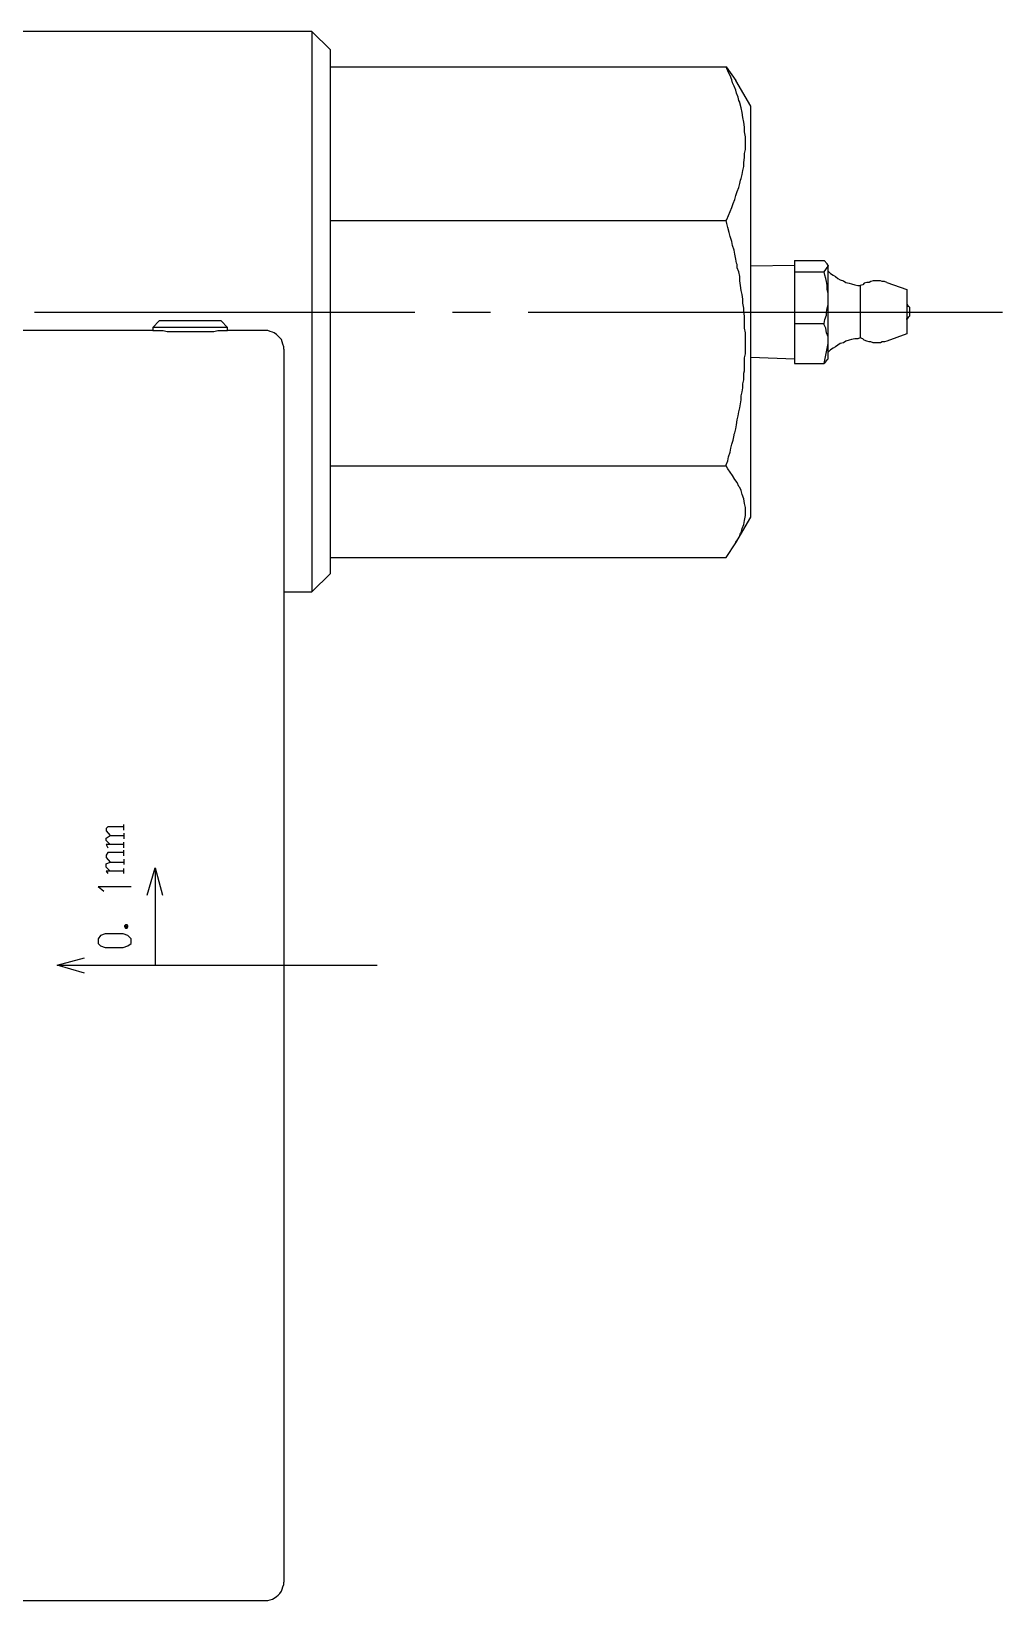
# Model space of a CAD drawing. Header units: millimetres. Extents: x -211 to 45495, y 24 to 52952.
# Drawn here: x 24147.3 to 24251.4, y 28224 to 28392 of the extents above; entities that cross this region are included whole.
import ezdxf

# ---------------------------------------------------------------- set-up
doc = ezdxf.new("R2010")
doc.units = ezdxf.units.MM
doc.layers.add('Layer2', color=7, linetype='Continuous')

# ---------------------------------------------------------------- blocks, each defined once
blk = doc.blocks.new('BLKF840')
at = {"layer": 'Layer2', "color": 7, "linetype": 'Continuous', "lineweight": 25}
for p, q in [((24172.92, 28359.92), (24172.66, 28360.01)), ((24173.17, 28359.83), (24172.92, 28359.92)), ((24173.35, 28359.75), (24173.17, 28359.83)), ((24173.61, 28359.57), (24173.35, 28359.75)), ((24173.78, 28359.4), (24173.61, 28359.57)), ((24173.95, 28359.23), (24173.78, 28359.4)), ((24174.12, 28359.06), (24173.95, 28359.23)), ((24174.21, 28358.8), (24174.12, 28359.06)), ((24174.29, 28358.54), (24174.21, 28358.8)), ((24174.38, 28358.28), (24174.29, 28358.54)), ((24174.38, 28358.02), (24174.38, 28358.28))]:
    blk.add_line(p, q, dxfattribs=at)
blk = doc.blocks.new('BLKF841')
at = {"layer": 'Layer2', "color": 7, "linetype": 'Continuous', "lineweight": 25}
for p, q in [((24174.21, 28225.24), (24174.29, 28225.5)), ((24174.29, 28225.5), (24174.38, 28225.75)), ((24172.4, 28224.03), (24172.66, 28224.03)), ((24172.66, 28224.03), (24172.92, 28224.12)), ((24172.92, 28224.12), (24173.17, 28224.2)), ((24173.17, 28224.2), (24173.35, 28224.29)), ((24173.35, 28224.29), (24173.61, 28224.46)), ((24173.61, 28224.46), (24173.78, 28224.63)), ((24173.78, 28224.63), (24173.95, 28224.81)), ((24173.95, 28224.81), (24174.12, 28225.06)), ((24174.12, 28225.06), (24174.21, 28225.24))]:
    blk.add_line(p, q, dxfattribs=at)
blk = doc.blocks.new('BLKF842')
at = {"layer": 'Layer2', "color": 7, "linetype": 'Continuous', "lineweight": 25}
for p, q in [((24160.34, 28360.01), (24161.46, 28360.01)), ((24161.46, 28360.01), (24161.89, 28359.92)), ((24161.89, 28359.92), (24166.89, 28359.92)), ((24166.89, 28359.92), (24167.32, 28360.01)), ((24167.32, 28360.01), (24167.75, 28360.01)), ((24167.75, 28360.01), (24167.84, 28360.01)), ((24167.84, 28360.01), (24168.18, 28360.01)), ((24168.18, 28360.01), (24168.27, 28360.01))]:
    blk.add_line(p, q, dxfattribs=at)
blk = doc.blocks.new('BLKF847')
at = {"layer": 'Layer2', "color": 7, "linetype": 'Continuous', "lineweight": 25}
for p, q in [((24222.17, 28344.85), (24221.92, 28345.19)), ((24222.43, 28344.5), (24222.17, 28344.85)), ((24222.69, 28344.07), (24222.43, 28344.5)), ((24222.95, 28343.73), (24222.69, 28344.07)), ((24223.12, 28343.3), (24222.95, 28343.73)), ((24223.21, 28343.21), (24223.12, 28343.3)), ((24223.38, 28342.87), (24223.21, 28343.21)), ((24223.47, 28342.44), (24223.38, 28342.87)), ((24223.64, 28342.01), (24223.47, 28342.44)), ((24223.72, 28341.49), (24223.64, 28342.01)), ((24223.81, 28341.06), (24223.72, 28341.49)), ((24223.72, 28339.68), (24223.81, 28340.2)), ((24223.81, 28340.97), (24223.81, 28341.06)), ((24223.81, 28340.63), (24223.81, 28340.97)), ((24223.81, 28340.2), (24223.81, 28340.63)), ((24223.03, 28337.7), (24223.21, 28338.05)), ((24223.21, 28338.05), (24223.29, 28338.3)), ((24223.29, 28338.3), (24223.38, 28338.39)), ((24223.38, 28338.39), (24223.47, 28338.82)), ((24223.47, 28338.82), (24223.64, 28339.25)), ((24223.64, 28339.25), (24223.72, 28339.68)), ((24222.78, 28337.36), (24223.03, 28337.7)), ((24222.78, 28337.27), (24222.78, 28337.36))]:
    blk.add_line(p, q, dxfattribs=at)
blk = doc.blocks.new('BLKF848')
at = {"layer": 'Layer2', "color": 7, "linetype": 'Continuous', "lineweight": 25}
for p, q in [((24221.83, 28388.08), (24221.74, 28388.25)), ((24222, 28387.65), (24221.83, 28388.08)), ((24222.17, 28387.3), (24222, 28387.65)), ((24222.35, 28386.87), (24222.17, 28387.3)), ((24222.43, 28386.53), (24222.35, 28386.87)), ((24222.6, 28386.18), (24222.43, 28386.53)), ((24222.78, 28385.75), (24222.6, 28386.18)), ((24222.86, 28385.41), (24222.78, 28385.75)), ((24223.03, 28384.98), (24222.86, 28385.41)), ((24223.12, 28384.63), (24223.03, 28384.98)), ((24223.21, 28384.46), (24223.12, 28384.63)), ((24223.21, 28384.38), (24223.21, 28384.46)), ((24223.38, 28383.86), (24223.21, 28384.38)), ((24223.47, 28383.34), (24223.38, 28383.86)), ((24223.55, 28382.83), (24223.47, 28383.34)), ((24223.64, 28382.31), (24223.55, 28382.83)), ((24223.72, 28381.79), (24223.64, 28382.31)), ((24223.72, 28381.28), (24223.72, 28381.79)), ((24223.81, 28380.76), (24223.72, 28381.28)), ((24223.81, 28380.59), (24223.81, 28380.76)), ((24223.81, 28380.33), (24223.81, 28380.59)), ((24223.81, 28379.9), (24223.81, 28380.33)), ((24223.64, 28378), (24223.72, 28378.52)), ((24223.72, 28378.95), (24223.81, 28379.38)), ((24223.72, 28378.52), (24223.72, 28378.95)), ((24223.81, 28379.38), (24223.81, 28379.9)), ((24223.38, 28376.28), (24223.47, 28376.71)), ((24223.47, 28376.71), (24223.55, 28377.14)), ((24223.55, 28377.14), (24223.64, 28377.57)), ((24223.64, 28377.57), (24223.64, 28378)), ((24222.95, 28374.9), (24223.12, 28375.33)), ((24223.12, 28375.33), (24223.21, 28375.76)), ((24223.21, 28375.76), (24223.29, 28376.11)), ((24223.29, 28376.11), (24223.38, 28376.28)), ((24222.35, 28373.18), (24222.52, 28373.61)), ((24222.52, 28373.61), (24222.69, 28374.04)), ((24222.69, 28374.04), (24222.78, 28374.47)), ((24222.78, 28374.47), (24222.95, 28374.9)), ((24221.74, 28371.8), (24221.83, 28371.89)), ((24221.83, 28371.46), (24221.74, 28371.8)), ((24221.83, 28371.89), (24222, 28372.32)), ((24222, 28372.32), (24222.17, 28372.75)), ((24222.17, 28372.75), (24222.35, 28373.18)), ((24221.92, 28371.03), (24221.83, 28371.46)), ((24222.09, 28370.51), (24221.92, 28371.03)), ((24222.17, 28370.08), (24222.09, 28370.51)), ((24222.35, 28369.56), (24222.17, 28370.08)), ((24222.43, 28369.13), (24222.35, 28369.56)), ((24222.6, 28368.62), (24222.43, 28369.13)), ((24222.69, 28368.19), (24222.6, 28368.62)), ((24222.78, 28367.67), (24222.69, 28368.19)), ((24222.86, 28367.24), (24222.78, 28367.67)), ((24222.95, 28367.07), (24222.86, 28367.24)), ((24222.95, 28366.72), (24222.95, 28367.07)), ((24223.12, 28366.29), (24222.95, 28366.72)), ((24223.21, 28365.78), (24223.12, 28366.29)), ((24223.21, 28365.34), (24223.21, 28365.78)), ((24223.29, 28364.83), (24223.21, 28365.34)), ((24223.38, 28364.31), (24223.29, 28364.83)), ((24223.47, 28363.88), (24223.38, 28364.31)), ((24223.55, 28363.36), (24223.47, 28363.88)), ((24223.55, 28362.93), (24223.55, 28363.36)), ((24223.64, 28362.42), (24223.55, 28362.93)), ((24223.64, 28362.24), (24223.64, 28362.42)), ((24223.64, 28362.07), (24223.64, 28362.24)), ((24223.72, 28361.56), (24223.64, 28362.07)), ((24223.72, 28361.12), (24223.72, 28361.56)), ((24223.72, 28360.69), (24223.72, 28361.12)), ((24223.72, 28360.26), (24223.72, 28360.69)), ((24223.81, 28359.75), (24223.72, 28360.26)), ((24223.81, 28359.32), (24223.81, 28359.75)), ((24223.81, 28358.89), (24223.81, 28359.32)), ((24223.81, 28358.37), (24223.81, 28358.89)), ((24223.81, 28357.94), (24223.81, 28358.37)), ((24223.72, 28357.08), (24223.81, 28357.51)), ((24223.72, 28356.56), (24223.72, 28357.08)), ((24223.72, 28356.13), (24223.72, 28356.56)), ((24223.81, 28357.51), (24223.81, 28357.94)), ((24223.64, 28355.44), (24223.72, 28355.7)), ((24223.64, 28355.27), (24223.64, 28355.44)), ((24223.64, 28354.75), (24223.64, 28355.27)), ((24223.72, 28355.7), (24223.72, 28356.13)), ((24223.38, 28353.03), (24223.47, 28353.46)), ((24223.47, 28353.46), (24223.55, 28353.89)), ((24223.55, 28354.32), (24223.64, 28354.75)), ((24223.55, 28353.89), (24223.55, 28354.32)), ((24223.12, 28351.31), (24223.21, 28351.74)), ((24223.21, 28351.74), (24223.29, 28352.17)), ((24223.29, 28352.17), (24223.38, 28352.6)), ((24223.38, 28352.6), (24223.38, 28353.03)), ((24222.78, 28349.5), (24222.86, 28349.93)), ((24222.86, 28349.93), (24222.95, 28350.45)), ((24222.95, 28350.45), (24223.03, 28350.88)), ((24223.03, 28350.88), (24223.12, 28351.31)), ((24222.35, 28347.86), (24222.52, 28348.29)), ((24222.52, 28348.29), (24222.6, 28348.81)), ((24222.6, 28348.9), (24222.69, 28349.07)), ((24222.6, 28348.81), (24222.6, 28348.9)), ((24222.69, 28349.07), (24222.78, 28349.5)), ((24221.92, 28346.05), (24222, 28346.49)), ((24222, 28346.49), (24222.17, 28347)), ((24222.17, 28347), (24222.26, 28347.43)), ((24222.26, 28347.43), (24222.35, 28347.86)), ((24221.74, 28345.62), (24221.92, 28346.05)), ((24221.74, 28345.54), (24221.74, 28345.62))]:
    blk.add_line(p, q, dxfattribs=at)
blk = doc.blocks.new('BLKF1042')
at = {"layer": 'Layer2', "color": 7, "linetype": 'Continuous', "lineweight": 25}
for p, q in [((24232.42, 28360.26), (24232.25, 28360.61)), ((24232.51, 28359.75), (24232.42, 28360.26)), ((24232.68, 28359.32), (24232.51, 28359.75)), ((24232.68, 28358.63), (24232.68, 28359.32))]:
    blk.add_line(p, q, dxfattribs=at)
blk = doc.blocks.new('BLKF1043')
at = {"layer": 'Layer2', "color": 7, "linetype": 'Continuous', "lineweight": 25}
for p, q in [((24232.34, 28361.21), (24232.51, 28361.64)), ((24232.51, 28361.99), (24232.59, 28362.42)), ((24232.51, 28361.64), (24232.51, 28361.99)), ((24232.59, 28362.42), (24232.68, 28362.76)), ((24232.68, 28362.76), (24232.68, 28363.19)), ((24232.25, 28360.78), (24232.34, 28361.21))]:
    blk.add_line(p, q, dxfattribs=at)
blk = doc.blocks.new('BLKF1044')
at = {"layer": 'Layer2', "color": 7, "linetype": 'Continuous', "lineweight": 25}
for p, q in [((24232.42, 28365.6), (24232.34, 28365.95)), ((24232.51, 28365.26), (24232.42, 28365.6)), ((24232.59, 28364.83), (24232.51, 28365.26)), ((24232.59, 28364.4), (24232.59, 28364.83)), ((24232.68, 28363.97), (24232.59, 28364.4)), ((24232.68, 28363.54), (24232.68, 28363.97))]:
    blk.add_line(p, q, dxfattribs=at)
blk = doc.blocks.new('BLKF1045')
at = {"layer": 'Layer2', "color": 7, "linetype": 'Continuous', "lineweight": 25}
for p, q in [((24233.45, 28358.28), (24233.2, 28358.11)), ((24233.71, 28358.46), (24233.45, 28358.28)), ((24233.97, 28358.63), (24233.71, 28358.46)), ((24234.32, 28358.71), (24233.97, 28358.63)), ((24234.57, 28358.89), (24234.32, 28358.71)), ((24234.92, 28358.97), (24234.57, 28358.89)), ((24235.18, 28359.06), (24234.92, 28358.97)), ((24235.52, 28359.14), (24235.18, 28359.06)), ((24235.87, 28359.14), (24235.52, 28359.14)), ((24236.12, 28359.23), (24235.87, 28359.14)), ((24233.2, 28358.11), (24232.94, 28357.94))]:
    blk.add_line(p, q, dxfattribs=at)
blk = doc.blocks.new('BLKF1046')
at = {"layer": 'Layer2', "color": 7, "linetype": 'Continuous', "lineweight": 25}
for p, q in [((24232.68, 28366.38), (24232.94, 28366.12)), ((24232.94, 28366.12), (24233.2, 28365.95)), ((24233.2, 28365.95), (24233.45, 28365.78)), ((24233.45, 28365.78), (24233.71, 28365.6)), ((24233.71, 28365.6), (24233.97, 28365.43)), ((24233.97, 28365.43), (24234.32, 28365.34)), ((24234.32, 28365.34), (24234.57, 28365.17)), ((24234.57, 28365.17), (24234.92, 28365.09)), ((24234.92, 28365.09), (24235.18, 28365)), ((24235.18, 28365), (24235.52, 28364.91)), ((24235.52, 28364.91), (24235.87, 28364.83)), ((24235.87, 28364.83), (24236.12, 28364.83))]:
    blk.add_line(p, q, dxfattribs=at)
blk = doc.blocks.new('BLKF1047')
at = {"layer": 'Layer2', "color": 7, "linetype": 'Continuous', "lineweight": 25}
for p, q in [((24236.55, 28365.09), (24236.38, 28364.91)), ((24236.81, 28365.17), (24236.55, 28365.09)), ((24237.07, 28365.17), (24236.81, 28365.17)), ((24237.24, 28365.26), (24237.07, 28365.17)), ((24237.5, 28365.34), (24237.24, 28365.26)), ((24237.76, 28365.34), (24237.5, 28365.34)), ((24238.02, 28365.34), (24237.76, 28365.34)), ((24238.28, 28365.34), (24238.02, 28365.34)), ((24238.45, 28365.26), (24238.28, 28365.34)), ((24238.71, 28365.26), (24238.45, 28365.26)), ((24238.97, 28365.17), (24238.71, 28365.26))]:
    blk.add_line(p, q, dxfattribs=at)
blk = doc.blocks.new('BLKF1048')
at = {"layer": 'Layer2', "color": 7, "linetype": 'Continuous', "lineweight": 25}
for p, q in [((24236.55, 28358.97), (24236.38, 28359.14)), ((24236.81, 28358.89), (24236.55, 28358.97)), ((24237.07, 28358.8), (24236.81, 28358.89)), ((24237.24, 28358.8), (24237.07, 28358.8)), ((24237.5, 28358.71), (24237.24, 28358.8)), ((24237.76, 28358.71), (24237.5, 28358.71)), ((24238.02, 28358.71), (24237.76, 28358.71)), ((24238.28, 28358.71), (24238.02, 28358.71)), ((24238.45, 28358.8), (24238.28, 28358.71)), ((24238.71, 28358.8), (24238.45, 28358.8)), ((24238.97, 28358.89), (24238.71, 28358.8))]:
    blk.add_line(p, q, dxfattribs=at)
blk = doc.blocks.new('BLKF1049')
at = {"layer": 'Layer2', "color": 7, "linetype": 'Continuous', "lineweight": 25}
for p, q in [((24241.2, 28362.68), (24241.2, 28362.76)), ((24241.29, 28362.59), (24241.2, 28362.68)), ((24241.38, 28362.5), (24241.29, 28362.59))]:
    blk.add_line(p, q, dxfattribs=at)
blk = doc.blocks.new('BLKF1050')
at = {"layer": 'Layer2', "color": 7, "linetype": 'Continuous', "lineweight": 25}
for p, q in [((24241.12, 28361.21), (24241.12, 28361.3)), ((24241.12, 28361.3), (24241.2, 28361.3)), ((24241.2, 28361.3), (24241.2, 28361.38)), ((24241.2, 28361.38), (24241.29, 28361.38)), ((24241.29, 28361.38), (24241.29, 28361.47))]:
    blk.add_line(p, q, dxfattribs=at)
blk = doc.blocks.new('BLKF1527')
at = {"layer": 'Layer2', "color": 7, "linetype": 'Continuous', "lineweight": 25}
for p, q in [((24154.49, 28294.9), (24154.49, 28294.39)), ((24154.49, 28294.39), (24154.75, 28294.13)), ((24155.26, 28295.42), (24154.75, 28295.25)), ((24157.16, 28295.42), (24155.26, 28295.42)), ((24157.67, 28295.25), (24157.16, 28295.42)), ((24158.02, 28294.9), (24157.67, 28295.25)), ((24157.67, 28294.13), (24158.02, 28294.39)), ((24158.02, 28294.39), (24158.02, 28294.9)), ((24154.75, 28294.13), (24155.26, 28293.96)), ((24155.26, 28293.96), (24157.16, 28293.96)), ((24157.16, 28293.96), (24157.67, 28294.13))]:
    blk.add_line(p, q, dxfattribs=at)
blk = doc.blocks.new('BLKF1528')
at = {"layer": 'Layer2', "color": 7, "linetype": 'Continuous', "lineweight": 25}
for p, q in [((24157.42, 28296.37), (24157.33, 28296.28)), ((24157.33, 28296.28), (24157.33, 28296.19)), ((24157.33, 28296.19), (24157.42, 28296.02)), ((24157.59, 28296.37), (24157.42, 28296.37)), ((24157.67, 28296.28), (24157.59, 28296.37)), ((24157.67, 28296.19), (24157.67, 28296.28)), ((24157.42, 28296.02), (24157.59, 28296.02))]:
    blk.add_line(p, q, dxfattribs=at)
blk = doc.blocks.new('BLKF1529')
at = {"layer": 'Layer2', "color": 7, "linetype": 'Continuous', "lineweight": 25}
for p, q in [((24155.35, 28302.91), (24155.78, 28303.08)), ((24155.35, 28302.57), (24155.35, 28302.91)), ((24155.78, 28302.14), (24155.35, 28302.57))]:
    blk.add_line(p, q, dxfattribs=at)
blk = doc.blocks.new('BLKF1530')
at = {"layer": 'Layer2', "color": 7, "linetype": 'Continuous', "lineweight": 25}
for p, q in [((24155.52, 28304.12), (24155.35, 28303.86)), ((24155.35, 28303.86), (24155.35, 28303.6)), ((24157.24, 28304.12), (24155.52, 28304.12))]:
    blk.add_line(p, q, dxfattribs=at)
blk = doc.blocks.new('BLKF1531')
at = {"layer": 'Layer2', "color": 7, "linetype": 'Continuous', "lineweight": 25}
for p, q in [((24155.35, 28305.67), (24155.78, 28305.93)), ((24155.35, 28305.41), (24155.35, 28305.67)), ((24155.78, 28304.98), (24155.35, 28305.41))]:
    blk.add_line(p, q, dxfattribs=at)
blk = doc.blocks.new('BLKF1532')
at = {"layer": 'Layer2', "color": 7, "linetype": 'Continuous', "lineweight": 25}
for p, q in [((24155.52, 28306.87), (24155.35, 28306.7)), ((24155.35, 28306.7), (24155.35, 28306.44)), ((24157.24, 28306.87), (24155.52, 28306.87))]:
    blk.add_line(p, q, dxfattribs=at)
blk = doc.blocks.new('BLKF800')
at = {"layer": 'Layer2', "color": 7, "linetype": 'Continuous', "lineweight": 25}
for p, q in [((24177.39, 28392.04), (24117.54, 28392.04)), ((24179.37, 28390.06), (24177.39, 28392.04)), ((24177.39, 28392.04), (24177.39, 28332.02)), ((24179.37, 28334), (24179.37, 28390.06)), ((24179.37, 28388.25), (24221.74, 28388.25)), ((24221.74, 28388.25), (24222.78, 28386.79)), ((24224.41, 28384.03), (24222.78, 28386.79)), ((24224.41, 28340.03), (24224.41, 28384.03)), ((24179.37, 28371.8), (24221.74, 28371.8)), ((24229.06, 28366.98), (24224.41, 28366.89)), ((24229.06, 28367.5), (24232.25, 28367.5)), ((24229.06, 28367.5), (24229.06, 28356.47)), ((24232.59, 28367.15), (24232.25, 28367.5)), ((24232.25, 28366.29), (24232.68, 28366.89)), ((24232.68, 28366.98), (24232.59, 28367.15)), ((24232.68, 28366.98), (24232.59, 28367.15)), ((24232.68, 28366.89), (24232.68, 28366.98)), ((24232.68, 28366.98), (24232.68, 28366.89)), ((24232.68, 28356.99), (24232.68, 28366.89)), ((24229.06, 28366.29), (24232.25, 28366.29)), ((24232.34, 28365.95), (24232.25, 28366.29)), ((24236.38, 28364.91), (24236.12, 28364.83)), ((24238.97, 28365.17), (24241.12, 28364.4)), ((24232.68, 28363.19), (24232.68, 28363.54)), ((24236.12, 28364.83), (24236.12, 28359.23)), ((24241.12, 28364.4), (24241.12, 28359.66)), ((24147.68, 28361.99), (24188.42, 28361.99)), ((24192.46, 28361.99), (24196.51, 28361.99)), ((24200.56, 28361.99), (24251.37, 28361.99)), ((24241.2, 28362.76), (24241.12, 28362.76)), ((24241.29, 28361.47), (24241.38, 28361.56)), ((24241.38, 28362.5), (24241.38, 28361.56)), ((24160.34, 28360.01), (24119.35, 28360.01)), ((24161.03, 28361.04), (24160.34, 28360.35)), ((24160.34, 28360.35), (24160.34, 28360.01)), ((24168.35, 28360.35), (24160.34, 28360.35)), ((24167.66, 28361.04), (24161.03, 28361.04)), ((24168.35, 28360.35), (24167.66, 28361.04)), ((24168.27, 28360.01), (24168.35, 28360.01)), ((24168.35, 28360.01), (24168.35, 28360.35)), ((24172.4, 28360.01), (24168.35, 28360.01)), ((24172.66, 28360.01), (24172.4, 28360.01)), ((24229.06, 28360.78), (24232.25, 28360.78)), ((24232.25, 28360.61), (24232.25, 28360.78)), ((24232.25, 28356.47), (24232.68, 28358.63)), ((24236.38, 28359.14), (24236.12, 28359.23)), ((24241.12, 28359.66), (24238.97, 28358.89)), ((24174.38, 28358.02), (24174.38, 28226.01)), ((24224.41, 28357.16), (24229.06, 28356.99)), ((24232.59, 28356.91), (24232.25, 28356.47)), ((24232.59, 28356.91), (24232.68, 28356.99)), ((24232.94, 28357.94), (24232.68, 28357.68)), ((24229.06, 28356.47), (24232.25, 28356.47)), ((24179.37, 28345.54), (24221.74, 28345.54)), ((24221.92, 28345.19), (24221.74, 28345.54)), ((24222.78, 28337.27), (24224.41, 28340.03)), ((24221.74, 28335.72), (24222.78, 28337.27)), ((24179.37, 28335.72), (24221.74, 28335.72)), ((24177.39, 28332.02), (24179.37, 28334)), ((24174.38, 28332.02), (24177.39, 28332.02)), ((24155.35, 28306.44), (24155.78, 28305.93)), ((24157.24, 28306.53), (24157.24, 28307.13)), ((24157.24, 28306.18), (24157.24, 28305.58)), ((24157.24, 28304.98), (24155.35, 28304.98)), ((24155.35, 28304.98), (24155.52, 28304.63)), ((24155.78, 28305.93), (24157.24, 28305.93)), ((24157.24, 28304.63), (24157.24, 28305.24)), ((24155.35, 28303.6), (24155.78, 28303.08)), ((24155.78, 28303.08), (24157.24, 28303.08)), ((24157.24, 28303.77), (24157.24, 28304.38)), ((24157.24, 28303.43), (24157.24, 28302.83)), ((24157.24, 28302.14), (24155.35, 28302.14)), ((24155.35, 28302.14), (24155.52, 28301.88)), ((24157.24, 28301.88), (24157.24, 28302.4)), ((24159.74, 28299.55), (24160.6, 28302.48)), ((24160.6, 28302.48), (24161.38, 28299.55)), ((24160.6, 28302.48), (24160.6, 28292.06)), ((24154.49, 28300.5), (24155.09, 28299.98)), ((24154.49, 28300.5), (24158.02, 28300.5)), ((24157.67, 28296.11), (24157.42, 28296.28)), ((24157.42, 28296.11), (24157.67, 28296.28)), ((24157.59, 28296.02), (24157.67, 28296.19)), ((24154.75, 28295.25), (24154.49, 28294.9)), ((24150.1, 28292.06), (24153.02, 28292.84)), ((24153.02, 28291.2), (24150.1, 28292.06)), ((24150.1, 28292.06), (24160.6, 28292.06)), ((24151.13, 28292.06), (24155.18, 28292.06)), ((24159.22, 28292.06), (24184.37, 28292.06)), ((24174.38, 28225.75), (24174.38, 28226.01)), ((24119.35, 28224.03), (24172.4, 28224.03))]:
    blk.add_line(p, q, dxfattribs=at)
for name in ['BLKF848', 'BLKF1044', 'BLKF1046', 'BLKF1047', 'BLKF1043', 'BLKF1049', 'BLKF842', 'BLKF840', 'BLKF1042', 'BLKF1050', 'BLKF1045', 'BLKF1048', 'BLKF847', 'BLKF1532', 'BLKF1531', 'BLKF1530', 'BLKF1529', 'BLKF1528', 'BLKF1527', 'BLKF841']:
    blk.add_blockref(name, (0, 0), dxfattribs=at)

msp = doc.modelspace()

# ---------------------------------------------------------------- block references
at = {"layer": 'Layer2', "color": 7, "linetype": 'Continuous', "lineweight": 25}
msp.add_blockref('BLKF800', (0, 0), dxfattribs=at)

doc.saveas('drawing.dxf')
